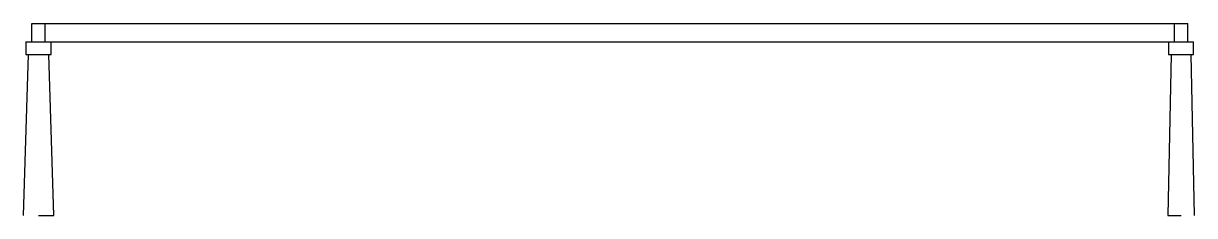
# Model space of a CAD drawing. Extents: x -0.03 to 2.53, y 0 to 0.42.
import ezdxf

# ---------------------------------------------------------------- set-up
doc = ezdxf.new("R2010")
doc.units = 0
doc.header["$LTSCALE"] = 0.0006
doc.header["$MEASUREMENT"] = 0
doc.layers.get('0').update_dxf_attribs({"linetype": 'CONTINUOUS'})

msp = doc.modelspace()

# ---------------------------------------------------------------- linework, layer by layer
for points in [[(-0.0144, 0.38), (-0.0144, 0.42)], [(-0.0143, 0.42), (2.5145, 0.42)], [(0.0145, 0.38), (0.0145, 0.42)], [(2.4855, 0.38), (2.4855, 0.42)], [(2.5145, 0.38), (2.5145, 0.42)], [(-0.0275, 0.38), (-0.0275, 0.3518), (0, 0.3518), (0.0276, 0.3518), (0.0276, 0.38)], [(-0.0273, 0.38), (2.5275, 0.38)], [(2.4725, 0.38), (2.4725, 0.3518), (2.5, 0.3518), (2.5275, 0.3518), (2.5275, 0.38)], [(-0.0328, 0), (-0.0219, 0.3518)], [(0.0221, 0.3518), (0.0329, 0)], [(2.4781, 0.3518), (2.4707, 0)], [(2.5295, 0), (2.5221, 0.3518)], [(0, 0), (0.0339, 0)], [(2.4707, 0), (2.5001, 0)]]:
    msp.add_lwpolyline(points)

doc.saveas('drawing.dxf')
